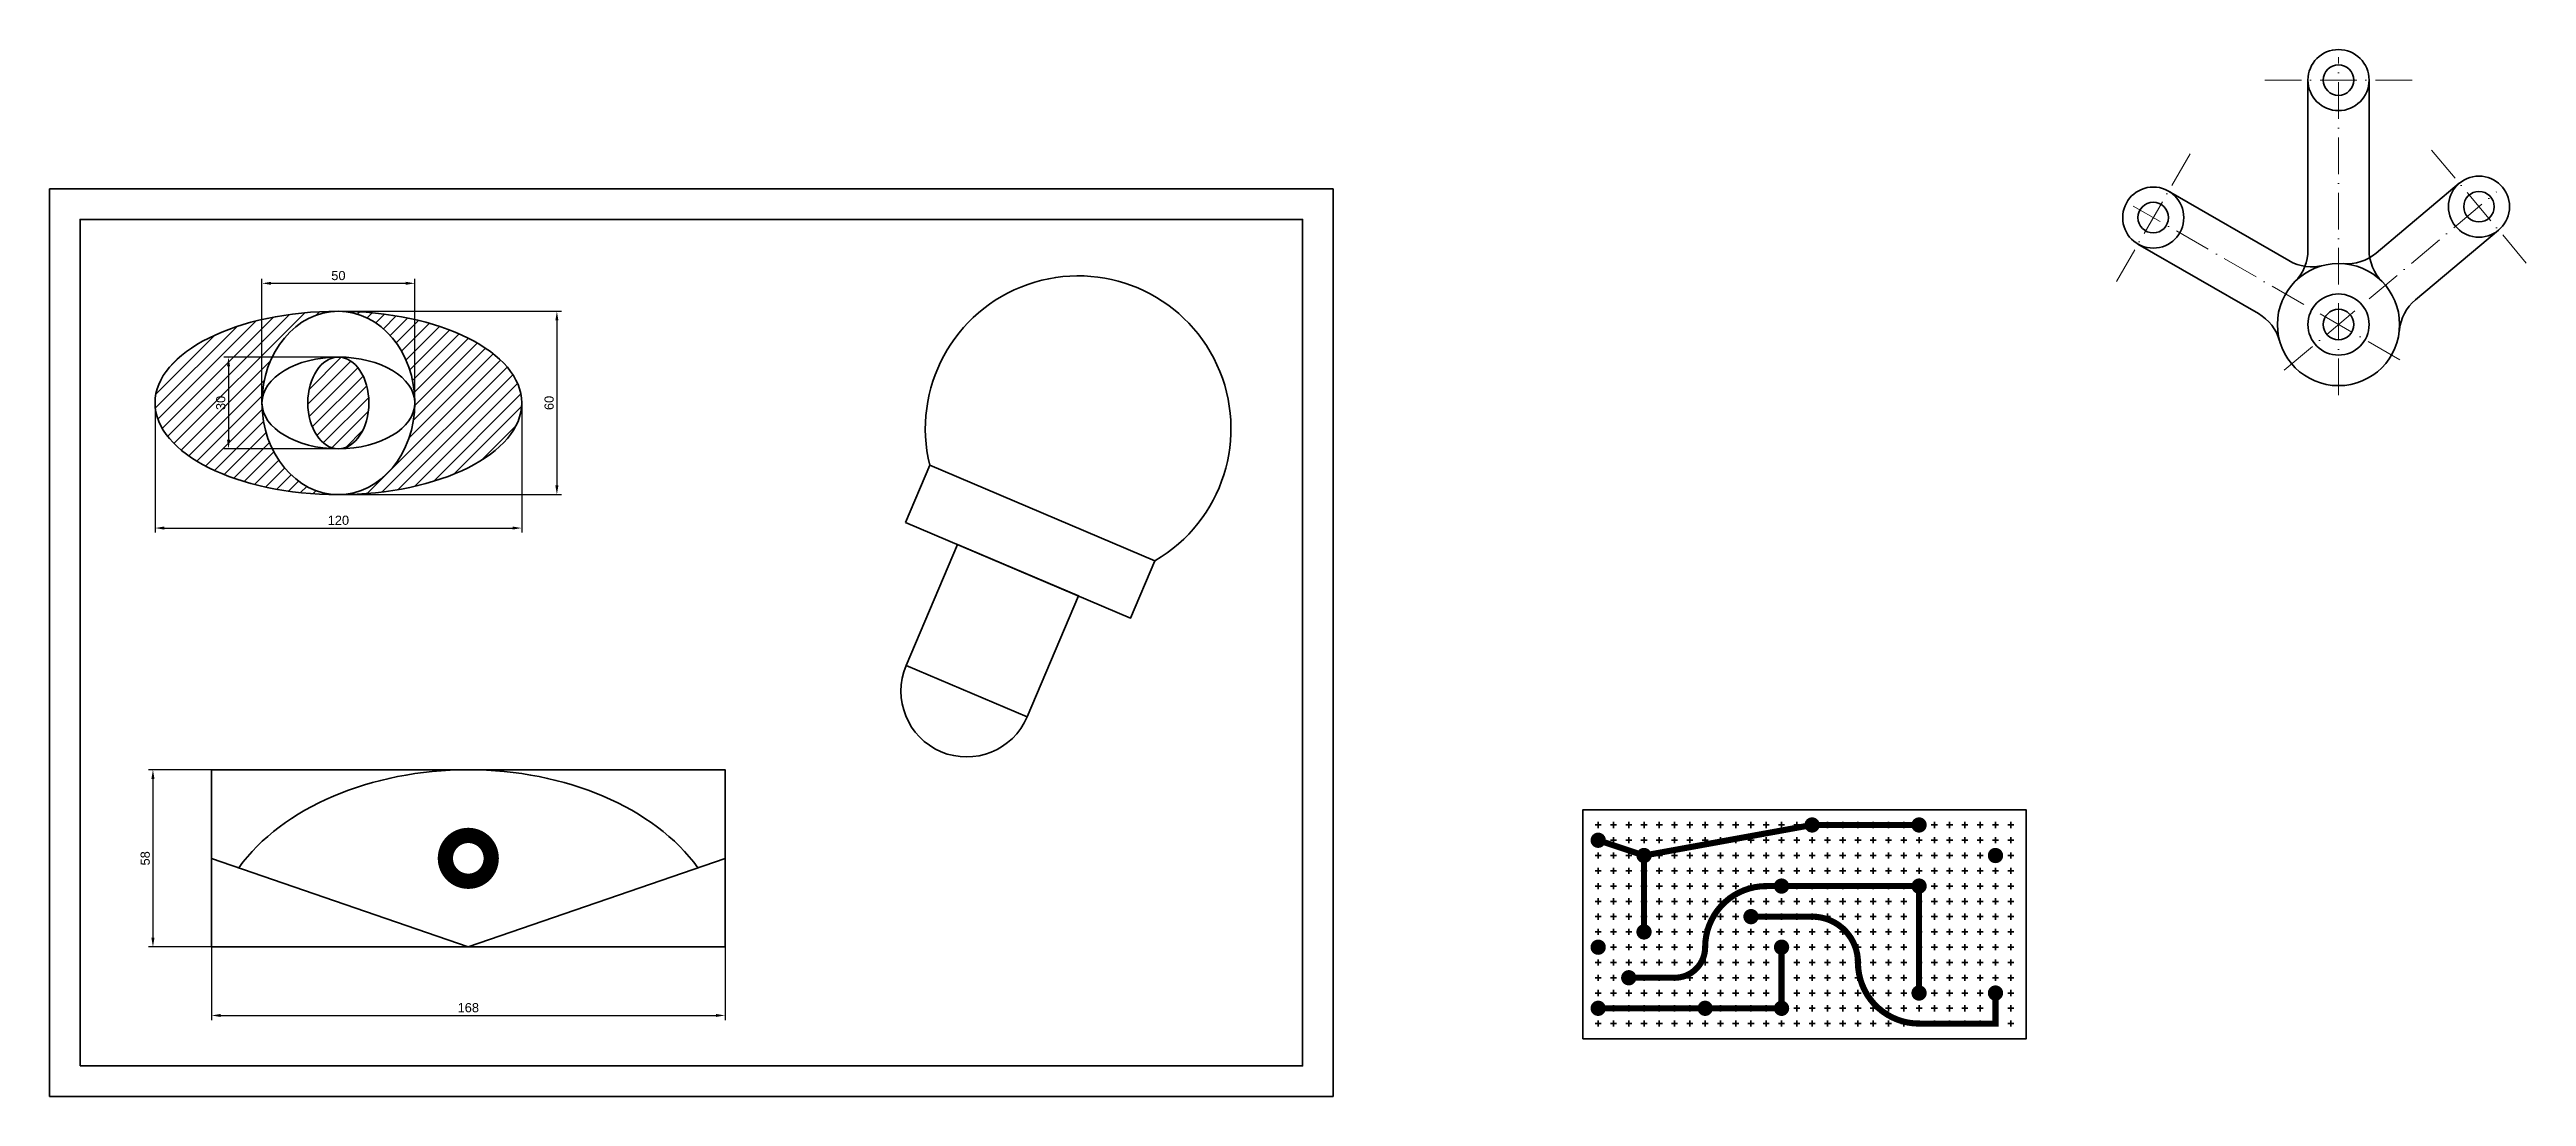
# Model space of a CAD drawing. Header units: millimetres. Extents: x 0 to 810, y 0 to 343.
import ezdxf

# ---------------------------------------------------------------- set-up
doc = ezdxf.new("R2010")
doc.units = ezdxf.units.MM
doc.header["$MEASUREMENT"] = 0
doc.header["$PDMODE"] = 2
doc.header["$PDSIZE"] = 1
doc.linetypes.add('ACAD_ISO10W100', pattern=[18, 12, -3, 0, -3])
doc.layers.get('0').update_dxf_attribs({"lineweight": 35})
doc.layers.add('axe', color=7, linetype='ACAD_ISO10W100', lineweight=0)
doc.layers.add('cote', color=7, linetype='Continuous', lineweight=0)
doc.styles.get("Standard").update_dxf_attribs({"font": 'Arial.ttf'})
doc.dimstyles.get("Standard").update_dxf_attribs({"dimtxt": 3, "dimasz": 3, "dimexe": 1.5, "dimexo": 0, "dimgap": 1, "dimtad": 1, "dimdsep": 46, "dimtxsty": 'Standard', "dimcen": 2, "dimazin": 2, "dimtfac": 1, "dimtmove": 0, "dimatfit": 1, "dimfxl": 1, "dimtolj": 1, "dimtzin": 0, "dimarcsym": 1})

# ---------------------------------------------------------------- blocks, each defined once
blk = doc.blocks.new('*D4')
at = {"layer": 'cote', "color": 0, "lineweight": -2, "transparency": 16777216}
for p, q in [((69.52, 226.97), (69.52, 267.61)), ((119.52, 226.97), (119.52, 267.61)), ((72.52, 266.11), (116.52, 266.11))]:
    blk.add_line(p, q, dxfattribs=at)
at = {"layer": 'cote', "color": 0, "transparency": 16777216}
for points in [[(72.52, 266.61), (72.52, 265.61), (69.52, 266.11)], [(116.52, 266.61), (116.52, 265.61), (119.52, 266.11)]]:
    blk.add_solid(points, dxfattribs=at)
at = {"layer": 'Defpoints', "color": 0, "transparency": 16777216}
for p in [(119.52, 266.11), (69.52, 226.97), (119.52, 226.97)]:
    blk.add_point(p, dxfattribs=at)
at = {"layer": 'cote', "color": 0, "transparency": 16777216, "insert": (94.52, 268.64), "char_height": 3, "attachment_point": 5}
blk.add_mtext('\\A1;50', dxfattribs=at)
blk = doc.blocks.new('*D5')
at = {"layer": 'cote', "color": 0, "lineweight": -2, "transparency": 16777216}
for p, q in [((94.52, 241.97), (57.07, 241.97)), ((58.57, 238.97), (58.57, 214.97)), ((94.52, 211.97), (57.07, 211.97))]:
    blk.add_line(p, q, dxfattribs=at)
at = {"layer": 'cote', "color": 0, "transparency": 16777216}
for points in [[(58.07, 238.97), (59.07, 238.97), (58.57, 241.97)], [(58.07, 214.97), (59.07, 214.97), (58.57, 211.97)]]:
    blk.add_solid(points, dxfattribs=at)
at = {"layer": 'Defpoints', "color": 0, "transparency": 16777216}
for p in [(94.52, 241.97), (58.57, 211.97), (94.52, 211.97)]:
    blk.add_point(p, dxfattribs=at)
at = {"layer": 'cote', "color": 0, "transparency": 16777216, "insert": (56.03, 226.97), "char_height": 3, "attachment_point": 5, "rotation": 90}
blk.add_mtext('\\A1;30', dxfattribs=at)
blk = doc.blocks.new('*D6')
at = {"layer": 'cote', "color": 0, "lineweight": -2, "transparency": 16777216}
for p, q in [((94.52, 256.97), (167.51, 256.97)), ((166.01, 253.97), (166.01, 199.97)), ((94.52, 196.97), (167.51, 196.97))]:
    blk.add_line(p, q, dxfattribs=at)
at = {"layer": 'cote', "color": 0, "transparency": 16777216}
for points in [[(165.51, 253.97), (166.51, 253.97), (166.01, 256.97)], [(165.51, 199.97), (166.51, 199.97), (166.01, 196.97)]]:
    blk.add_solid(points, dxfattribs=at)
at = {"layer": 'Defpoints', "color": 0, "transparency": 16777216}
for p in [(94.52, 256.97), (94.52, 196.97), (166.01, 196.97)]:
    blk.add_point(p, dxfattribs=at)
at = {"layer": 'cote', "color": 0, "transparency": 16777216, "insert": (163.48, 226.97), "char_height": 3, "attachment_point": 5, "rotation": 90}
blk.add_mtext('\\A1;60', dxfattribs=at)
blk = doc.blocks.new('*D7')
at = {"layer": 'cote', "color": 0, "lineweight": -2, "transparency": 16777216}
for p, q in [((34.52, 226.97), (34.52, 184.52)), ((154.52, 226.97), (154.52, 184.52)), ((37.52, 186.02), (151.52, 186.02))]:
    blk.add_line(p, q, dxfattribs=at)
at = {"layer": 'cote', "color": 0, "transparency": 16777216}
for points in [[(37.52, 186.52), (37.52, 185.52), (34.52, 186.02)], [(151.52, 186.52), (151.52, 185.52), (154.52, 186.02)]]:
    blk.add_solid(points, dxfattribs=at)
at = {"layer": 'Defpoints', "color": 0, "transparency": 16777216}
for p in [(34.52, 226.97), (154.52, 226.97), (154.52, 186.02)]:
    blk.add_point(p, dxfattribs=at)
at = {"layer": 'cote', "color": 0, "transparency": 16777216, "insert": (94.52, 188.55), "char_height": 3, "attachment_point": 5}
blk.add_mtext('\\A1;120', dxfattribs=at)
blk = doc.blocks.new('*D8')
at = {"layer": 'cote', "color": 0, "lineweight": -2, "transparency": 16777216}
for p, q in [((53.03, 48.93), (53.03, 25.01)), ((221.03, 48.93), (221.03, 25.01)), ((56.03, 26.51), (218.03, 26.51))]:
    blk.add_line(p, q, dxfattribs=at)
at = {"layer": 'cote', "color": 0, "transparency": 16777216}
for points in [[(56.03, 27.01), (56.03, 26.01), (53.03, 26.51)], [(218.03, 27.01), (218.03, 26.01), (221.03, 26.51)]]:
    blk.add_solid(points, dxfattribs=at)
at = {"layer": 'Defpoints', "color": 0, "transparency": 16777216}
for p in [(53.03, 48.93), (221.03, 48.93), (221.03, 26.51)]:
    blk.add_point(p, dxfattribs=at)
at = {"layer": 'cote', "color": 0, "transparency": 16777216, "insert": (137.03, 29.04), "char_height": 3, "attachment_point": 5}
blk.add_mtext('\\A1;168', dxfattribs=at)
blk = doc.blocks.new('*D9')
at = {"layer": 'cote', "color": 0, "lineweight": -2, "transparency": 16777216}
for p, q in [((53.03, 106.93), (32.34, 106.93)), ((33.84, 103.93), (33.84, 51.93)), ((53.03, 48.93), (32.34, 48.93))]:
    blk.add_line(p, q, dxfattribs=at)
at = {"layer": 'cote', "color": 0, "transparency": 16777216}
for points in [[(33.34, 103.93), (34.34, 103.93), (33.84, 106.93)], [(33.34, 51.93), (34.34, 51.93), (33.84, 48.93)]]:
    blk.add_solid(points, dxfattribs=at)
at = {"layer": 'Defpoints', "color": 0, "transparency": 16777216}
for p in [(53.03, 106.93), (33.84, 48.93), (53.03, 48.93)]:
    blk.add_point(p, dxfattribs=at)
at = {"layer": 'cote', "color": 0, "transparency": 16777216, "insert": (31.31, 77.93), "char_height": 3, "attachment_point": 5, "rotation": 90}
blk.add_mtext('\\A1;58', dxfattribs=at)
blk = doc.blocks.new('*U10')
blk.add_point((0, 0))
blk = doc.blocks.new('*U11')
at = {"color": 0, "linetype": 'ByBlock', "lineweight": -2, "transparency": 16777216}
for p in [(0, 65), (5, 65), (10, 65), (15, 65), (20, 65), (25, 65), (30, 65), (35, 65), (40, 65), (45, 65), (50, 65), (55, 65), (60, 65), (65, 65), (70, 65), (75, 65), (80, 65), (85, 65), (90, 65), (95, 65), (100, 65), (105, 65), (110, 65), (115, 65), (120, 65), (125, 65), (130, 65), (135, 65), (0, 60), (5, 60), (10, 60), (15, 60), (20, 60), (25, 60), (30, 60), (35, 60), (40, 60), (45, 60), (50, 60), (55, 60), (60, 60), (65, 60), (70, 60), (75, 60), (80, 60), (85, 60), (90, 60), (95, 60), (100, 60), (105, 60), (110, 60), (115, 60), (120, 60), (125, 60), (130, 60), (135, 60), (0, 55), (0, 50), (5, 55), (5, 50), (10, 55), (10, 50), (15, 55), (15, 50), (20, 55), (20, 50), (25, 55), (25, 50), (30, 55), (30, 50), (35, 55), (35, 50), (40, 55), (40, 50), (45, 55), (45, 50), (50, 55), (50, 50), (55, 55), (55, 50), (60, 55), (60, 50), (65, 55), (65, 50), (70, 55), (70, 50), (75, 55), (75, 50), (80, 55), (80, 50), (85, 55), (85, 50), (90, 55), (90, 50), (95, 55), (95, 50), (100, 55), (100, 50), (105, 55), (105, 50), (110, 55), (110, 50), (115, 55), (115, 50), (120, 55), (120, 50), (125, 55), (125, 50), (130, 55), (130, 50), (135, 55), (135, 50), (0, 45), (5, 45), (10, 45), (15, 45), (20, 45), (25, 45), (30, 45), (35, 45), (40, 45), (45, 45), (50, 45), (55, 45), (60, 45), (65, 45), (70, 45), (75, 45), (80, 45), (85, 45), (90, 45), (95, 45), (100, 45), (105, 45), (110, 45), (115, 45), (120, 45), (125, 45), (130, 45), (135, 45), (0, 40), (0, 35), (5, 40), (5, 35), (10, 40), (10, 35), (15, 40), (15, 35), (20, 40), (20, 35), (25, 40), (25, 35), (30, 40), (30, 35), (35, 40), (35, 35), (40, 40), (40, 35), (45, 40), (45, 35), (50, 40), (50, 35), (55, 40), (55, 35), (60, 40), (60, 35), (65, 40), (65, 35), (70, 40), (70, 35), (75, 40), (75, 35), (80, 40), (80, 35), (85, 40), (85, 35), (90, 40), (90, 35), (95, 40), (95, 35), (100, 40), (100, 35), (105, 40), (105, 35), (110, 40), (110, 35), (115, 40), (115, 35), (120, 40), (120, 35), (125, 40), (125, 35), (130, 40), (130, 35), (135, 40), (135, 35), (0, 30), (0, 25), (5, 30), (5, 25), (10, 30), (10, 25), (15, 30), (15, 25), (20, 30), (20, 25), (25, 30), (25, 25), (30, 30), (30, 25), (35, 30), (35, 25), (40, 30), (40, 25), (45, 30), (45, 25), (50, 30), (50, 25), (55, 30), (55, 25), (60, 30), (60, 25), (65, 30), (65, 25), (70, 30), (70, 25), (75, 30), (75, 25), (80, 30), (80, 25), (85, 30), (85, 25), (90, 30), (90, 25), (95, 30), (95, 25), (100, 30), (100, 25), (105, 30), (105, 25), (110, 30), (110, 25), (115, 30), (115, 25), (120, 30), (120, 25), (125, 30), (125, 25), (130, 30), (130, 25), (135, 30), (135, 25), (0, 20), (5, 20), (10, 20), (15, 20), (20, 20), (25, 20), (30, 20), (35, 20), (40, 20), (45, 20), (50, 20), (55, 20), (60, 20), (65, 20), (70, 20), (75, 20), (80, 20), (85, 20), (90, 20), (95, 20), (100, 20), (105, 20), (110, 20), (115, 20), (120, 20), (125, 20), (130, 20), (135, 20), (0, 15), (0, 10), (5, 15), (5, 10), (10, 15), (10, 10), (15, 15), (15, 10), (20, 15), (20, 10), (25, 15), (25, 10), (30, 15), (30, 10), (35, 15), (35, 10), (40, 15), (40, 10), (45, 15), (45, 10), (50, 15), (50, 10), (55, 15), (55, 10), (60, 15), (60, 10), (65, 15), (65, 10), (70, 15), (70, 10), (75, 15), (75, 10), (80, 15), (80, 10), (85, 15), (85, 10), (90, 15), (90, 10), (95, 15), (95, 10), (100, 15), (100, 10), (105, 15), (105, 10), (110, 15), (110, 10), (115, 15), (115, 10), (120, 15), (120, 10), (125, 15), (125, 10), (130, 15), (130, 10), (135, 15), (135, 10), (0, 5), (0, 0), (5, 5), (5, 0), (10, 5), (10, 0), (15, 5), (15, 0), (20, 5), (20, 0), (25, 5), (25, 0), (30, 5), (30, 0), (35, 5), (35, 0), (40, 5), (40, 0), (45, 5), (45, 0), (50, 5), (50, 0), (55, 5), (55, 0), (60, 5), (60, 0), (65, 5), (65, 0), (70, 5), (70, 0), (75, 5), (75, 0), (80, 5), (80, 0), (85, 5), (85, 0), (90, 5), (90, 0), (95, 5), (95, 0), (100, 5), (100, 0), (105, 5), (105, 0), (110, 5), (110, 0), (115, 5), (115, 0), (120, 5), (120, 0), (125, 5), (125, 0), (130, 5), (130, 0), (135, 5), (135, 0)]:
    blk.add_blockref('*U10', p, dxfattribs=at)

msp = doc.modelspace()

# ---------------------------------------------------------------- hatches: boundary and pattern name
at = {"layer": 'axe'}
h = msp.add_hatch(dxfattribs=at)
h.set_pattern_fill('ANSI31', color=256, scale=25)
h.set_pattern_definition([(45, (-63.0808, 78.9274), (-2.20971, 2.20971), [])])
edge = h.paths.add_edge_path()
edge.add_ellipse((94.515, 226.972), major_axis=(-60, 0), ratio=0.5, start_angle=270, end_angle=450)
edge.add_ellipse((94.515, 226.972), major_axis=(0, -30), ratio=0.8333333, start_angle=180, end_angle=360, ccw=False)
edge = h.paths.add_edge_path()
edge.add_ellipse((94.515, 226.972), major_axis=(-60, 0), ratio=0.5, start_angle=90, end_angle=270)
edge.add_ellipse((94.515, 226.972), major_axis=(0, -30), ratio=0.8333333, start_angle=0, end_angle=180, ccw=False)
edge = h.paths.add_edge_path()
edge.add_ellipse((94.515, 226.972), major_axis=(0, 15), ratio=0.6666667, start_angle=0, end_angle=360)

# ---------------------------------------------------------------- linework, layer by layer
for p, q in [((738.991, 332.622), (738.991, 277.117)), ((758.991, 332.622), (758.991, 277.117)), ((693.369, 296.282), (732.777, 273.529)), ((788.525, 298.849), (761.327, 276.027)), ((683.369, 278.961), (722.777, 256.209)), ((801.381, 283.528), (774.183, 260.706)), ((288.04, 206.575), (361.681, 175.316)), ((137.028, 48.93), (53.028, 77.93)), ((137.028, 48.93), (221.028, 77.93))]:
    msp.add_line(p, q)
for points in [[(0, 0), (420, 0), (420, 297), (0, 297)], [(10, 10), (410, 10), (410, 287), (10, 287)], [(280.084, 187.83), (353.724, 156.571), (361.681, 175.316), (288.04, 206.575)], [(280.312, 141.02), (319.893, 124.218), (336.695, 163.8), (297.113, 180.601)], [(53.028, 48.93), (221.028, 48.93), (221.028, 106.93), (53.028, 106.93)], [(501.743, 18.85), (646.743, 18.85), (646.743, 93.85), (501.743, 93.85)]]:
    msp.add_lwpolyline(points, close=True)
msp.add_lwpolyline([(280.312, 141.02), (319.893, 124.218, -1)], format="xyb", close=True)
at = {"const_width": 2}
for points in [[(521.743, 78.85), (576.743, 88.85)], [(576.743, 88.85), (611.743, 88.85)], [(506.743, 83.85), (521.743, 78.85)], [(521.743, 78.85), (521.743, 53.85)], [(566.743, 68.85), (611.743, 68.85)], [(611.743, 68.85), (611.743, 33.85)], [(506.743, 28.85), (541.743, 28.85), (566.743, 28.85), (566.743, 48.85)]]:
    msp.add_lwpolyline(points, dxfattribs=at)
for points, const_width in [([(575.493, 88.85, 1), (577.993, 88.85, 1)], 2.5), ([(610.493, 88.85, 1), (612.993, 88.85, 1)], 2.5), ([(129.528, 77.93, 1), (144.528, 77.93, 1)], 5), ([(505.493, 83.85, 1), (507.993, 83.85, 1)], 2.5), ([(520.493, 78.85, 1), (522.993, 78.85, 1)], 2.5), ([(635.493, 78.85, 1), (637.993, 78.85, 1)], 2.5), ([(565.493, 68.85, 1), (567.993, 68.85, 1)], 2.5), ([(610.493, 68.85, 1), (612.993, 68.85, 1)], 2.5), ([(555.493, 58.85, 1), (557.993, 58.85, 1)], 2.5), ([(505.493, 48.85, 1), (507.993, 48.85, 1)], 2.5), ([(520.493, 53.85, 1), (522.993, 53.85, 1)], 2.5), ([(565.493, 48.85, 1), (567.993, 48.85, 1)], 2.5), ([(515.493, 38.85, 1), (517.993, 38.85, 1)], 2.5), ([(610.493, 33.85, 1), (612.993, 33.85, 1)], 2.5), ([(635.493, 33.85, 1), (637.993, 33.85, 1)], 2.5), ([(505.493, 28.85, 1), (507.993, 28.85, 1)], 2.5), ([(540.493, 28.85, 1), (542.993, 28.85, 1)], 2.5), ([(565.493, 28.85, 1), (567.993, 28.85, 1)], 2.5)]:
    msp.add_lwpolyline(points, format="xyb", close=True, dxfattribs=dict(const_width=const_width))
for points in [[(516.743, 38.85), (531.743, 38.85, 0.4142136), (541.743, 48.85, -0.4142136), (561.743, 68.85), (566.743, 68.85)], [(636.743, 33.85), (636.743, 23.85), (611.743, 23.85, -0.4142136), (591.743, 43.85, 0.4142136), (576.743, 58.85), (556.743, 58.85)]]:
    msp.add_lwpolyline(points, format="xyb", dxfattribs=at)
for centre, radius in [((748.991, 332.622), 10), ((748.991, 332.622), 5), ((794.953, 291.189), 10), ((688.369, 287.622), 10), ((688.369, 287.622), 5), ((794.953, 291.189), 5), ((748.991, 252.622), 20), ((748.991, 252.622), 20), ((748.991, 252.622), 10), ((748.991, 252.622), 10), ((748.991, 252.622), 5), ((748.991, 252.622), 5)]:
    msp.add_circle(centre, radius)
for centre, radius, start, end in [((723.991, 277.117), 15, 315.584691, 0), ((751.685, 287.518), 15, 265.584691, 310), ((773.991, 277.117), 15, 180, 224.415309), ((336.582, 218.561), 50, 300.130102, 193.869898), ((740.277, 286.52), 15, 240, 284.415309), ((783.824, 249.216), 15, 130, 174.415309), ((715.277, 243.218), 15, 15.584691, 60)]:
    msp.add_arc(centre, radius, start, end)
for major_axis, ratio in [((-60, 0), 0.5), ((0, -30), 0.8333333), ((-25, 0), 0.6), ((0, 15), 0.6666667)]:
    msp.add_ellipse((94.515, 226.972), major_axis=major_axis, ratio=ratio)
msp.add_ellipse((137.028, 48.93), major_axis=(-84, 0), ratio=0.6904762, start_param=3.6052403, end_param=5.8195377)
at = {"layer": 'axe'}
for p, q in [((724.868, 332.622), (773.162, 332.622)), ((748.991, 229.474), (748.991, 340.176)), ((676.308, 266.731), (700.455, 308.555)), ((779.448, 309.668), (810.49, 272.672)), ((731.258, 237.742), (800.74, 296.045)), ((769.037, 241.048), (681.826, 291.399))]:
    msp.add_line(p, q, dxfattribs=at)

# ---------------------------------------------------------------- block references
msp.add_blockref('*U11', (506.743, 23.85))

# ---------------------------------------------------------------- dimensions: what is measured, and where the dimension line sits
at = {"layer": 'cote'}
for base, p1, p2, picture, middle in [((119.515, 266.113), (69.515, 226.972), (119.515, 226.972), '*D4', (94.515, 268.644)), ((154.515, 186.023), (34.515, 226.972), (154.515, 226.972), '*D7', (94.515, 188.554)), ((221.028, 26.506), (53.028, 48.93), (221.028, 48.93), '*D8', (137.028, 29.038))]:
    dim = msp.add_linear_dim(base=base, p1=p1, p2=p2, dimstyle='Standard', dxfattribs=at)
    dim.commit()
    dim.dimension.update_dxf_attribs({"geometry": picture, "text_midpoint": middle})
for base, p1, p2, picture, middle in [((166.013, 196.972), (94.515, 256.972), (94.515, 196.972), '*D6', (163.482, 226.972)), ((58.566, 211.972), (94.515, 241.972), (94.515, 211.972), '*D5', (56.033, 226.972)), ((33.841, 48.93), (53.028, 106.93), (53.028, 48.93), '*D9', (31.309, 77.93))]:
    dim = msp.add_linear_dim(base=base, p1=p1, p2=p2, angle=90, dimstyle='Standard', dxfattribs=at)
    dim.commit()
    dim.dimension.update_dxf_attribs({"geometry": picture, "text_midpoint": middle})

doc.saveas('drawing.dxf')
